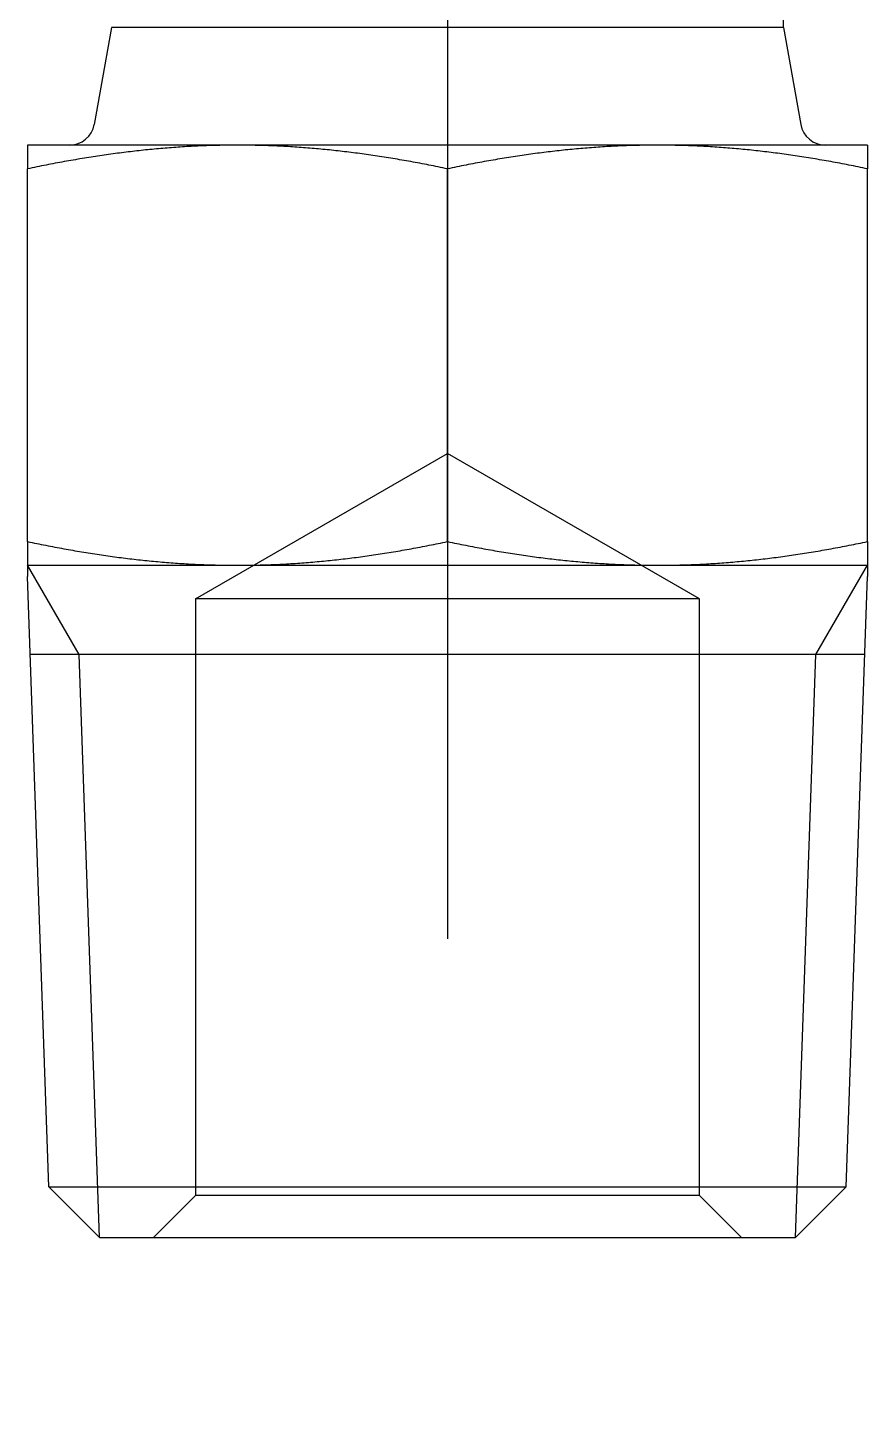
# Model space of a CAD drawing. Extents: x -6.6 to 49.4, y -19.1 to 35.3.
# Drawn here: x 35.94 to 45.94, y -2 to 14.4 of the extents above; entities that cross this region are included whole.
import ezdxf

# ---------------------------------------------------------------- set-up
doc = ezdxf.new("R2010")
doc.units = 0
doc.linetypes.add('CENTER', pattern=[50.8, 31.75, -6.35, 6.35, -6.35])
doc.linetypes.add('DASHED', pattern=[19.05, 12.7, -6.35])
doc.layers.get('0').update_dxf_attribs({"linetype": 'CONTINUOUS'})
doc.layers.add('CENTER', color=1, linetype='CENTER')

msp = doc.modelspace()

# ---------------------------------------------------------------- linework, layer by layer
at = {"color": 7, "linetype": 'CONTINUOUS'}
for p, q in [((44.93527, 14.4), (44.93527, 16.9)), ((36.93527, 14.4), (36.729424, 13.247263)), ((44.93527, 14.4), (36.93527, 14.4)), ((44.93527, 14.4), (45.141116, 13.247263)), ((38.43527, 13), (35.93527, 13)), ((35.93527, 13), (35.93527, 12.718468)), ((43.43527, 13), (38.43527, 13)), ((45.93527, 13), (43.43527, 13)), ((45.93527, 13), (45.93527, 12.718468)), ((35.93527, 8.281532), (35.93527, 12.718468)), ((40.93527, 8.281532), (40.93527, 12.718468)), ((45.93527, 8.281532), (45.93527, 12.718468)), ((35.93527, 8.281532), (35.93527, 8)), ((45.93527, 8.281532), (45.93527, 8)), ((35.93527, 8), (35.93527, 7.86453)), ((35.93527, 8), (38.43527, 8)), ((38.43527, 8), (43.43527, 8)), ((43.43527, 8), (45.93527, 8)), ((45.93527, 8), (45.93527, 7.86453)), ((36.188882, 0.602023), (35.93527, 7.86453)), ((45.681657, 0.602023), (45.93527, 7.86453)), ((45.902901, 6.937614), (35.967638, 6.937614)), ((36.188882, 0.602023), (45.681657, 0.602023)), ((36.188882, 0.602023), (36.790905, 0)), ((45.681657, 0.602023), (45.079634, 0)), ((36.790905, 0), (45.079634, 0))]:
    msp.add_line(p, q, dxfattribs=at)
at = {"color": 3, "linetype": 'DASHED'}
for p, q in [((37.935263, 7.599733), (40.935263, 9.331783)), ((43.935263, 7.599733), (40.935263, 9.331783)), ((43.935263, 7.599733), (37.935263, 7.599733)), ((37.935263, 7.599733), (37.935263, 0.499733)), ((43.935263, 0.499733), (43.935263, 7.599733)), ((37.935263, 0.499733), (37.435263, -0.000267)), ((43.935263, 0.499733), (37.935263, 0.499733)), ((44.435263, -0.000267), (43.935263, 0.499733))]:
    msp.add_line(p, q, dxfattribs=at)
at = {"color": 3, "linetype": 'CONTINUOUS'}
for p, q in [((36.548638, 6.937614), (35.93527, 8)), ((45.321901, 6.937614), (45.93527, 8)), ((36.790905, 0), (36.548638, 6.937614)), ((45.079634, 0), (45.321901, 6.937614))]:
    msp.add_line(p, q, dxfattribs=at)
at = {"color": 7}
for points in [[(38.4353, 13, 0), (38.4086, 13, 0), (38.382, 12.9999, 0), (38.3554, 12.9997, 0), (38.3289, 12.9995, 0), (38.3024, 12.9991, 0), (38.276, 12.9988, 0), (38.2496, 12.9983, 0), (38.2232, 12.9978, 0), (38.1969, 12.9972, 0), (38.1706, 12.9966, 0), (38.1444, 12.9959, 0), (38.1182, 12.9951, 0), (38.092, 12.9943, 0), (38.0659, 12.9934, 0), (38.0398, 12.9924, 0), (38.0137, 12.9914, 0), (37.9876, 12.9903, 0), (37.9616, 12.9891, 0), (37.9356, 12.9879, 0), (37.9096, 12.9866, 0), (37.8837, 12.9853, 0), (37.8577, 12.9839, 0), (37.8318, 12.9824, 0), (37.8059, 12.9809, 0), (37.78, 12.9793, 0), (37.7542, 12.9776, 0), (37.7283, 12.9759, 0), (37.7025, 12.9741, 0), (37.6767, 12.9723, 0), (37.6508, 12.9704, 0), (37.625, 12.9684, 0), (37.5992, 12.9664, 0), (37.5734, 12.9643, 0), (37.5476, 12.9622, 0), (37.5218, 12.9599, 0), (37.4961, 12.9577, 0), (37.4703, 12.9554, 0), (37.4445, 12.953, 0), (37.4187, 12.9505, 0), (37.3929, 12.948, 0), (37.3671, 12.9454, 0), (37.3413, 12.9428, 0), (37.3155, 12.9401, 0), (37.2897, 12.9374, 0), (37.2639, 12.9346, 0), (37.238, 12.9317, 0), (37.2122, 12.9288, 0), (37.1863, 12.9258, 0), (37.1604, 12.9228, 0), (37.1346, 12.9197, 0), (37.1087, 12.9165, 0), (37.0827, 12.9133, 0), (37.0568, 12.91, 0), (37.0308, 12.9067, 0), (37.0049, 12.9033, 0), (36.9789, 12.8998, 0), (36.9528, 12.8963, 0), (36.9268, 12.8927, 0), (36.9007, 12.8891, 0), (36.8746, 12.8854, 0), (36.8485, 12.8817, 0), (36.8223, 12.8778, 0), (36.7961, 12.874, 0), (36.7699, 12.87, 0), (36.7437, 12.8661, 0), (36.7174, 12.862, 0), (36.6911, 12.8579, 0), (36.6647, 12.8537, 0), (36.6383, 12.8495, 0), (36.6119, 12.8452, 0), (36.5854, 12.8409, 0), (36.5589, 12.8365, 0), (36.5323, 12.832, 0), (36.5057, 12.8275, 0), (36.4791, 12.8229, 0), (36.4524, 12.8183, 0), (36.4257, 12.8136, 0), (36.3989, 12.8088, 0), (36.3721, 12.804, 0), (36.3452, 12.7991, 0), (36.3183, 12.7942, 0), (36.2913, 12.7891, 0), (36.2643, 12.7841, 0), (36.2372, 12.779, 0), (36.21, 12.7738, 0), (36.1828, 12.7685, 0), (36.1556, 12.7632, 0), (36.1283, 12.7578, 0), (36.1009, 12.7524, 0), (36.0734, 12.7469, 0), (36.0459, 12.7413, 0), (36.0184, 12.7357, 0), (35.9907, 12.73, 0), (35.963, 12.7243, 0), (35.9353, 12.7185, 0)], [(40.9353, 12.7185, 0), (40.9075, 12.7243, 0), (40.8798, 12.73, 0), (40.8522, 12.7357, 0), (40.8246, 12.7413, 0), (40.7971, 12.7469, 0), (40.7697, 12.7524, 0), (40.7423, 12.7578, 0), (40.715, 12.7632, 0), (40.6877, 12.7685, 0), (40.6605, 12.7738, 0), (40.6334, 12.779, 0), (40.6063, 12.7841, 0), (40.5792, 12.7891, 0), (40.5523, 12.7942, 0), (40.5253, 12.7991, 0), (40.4985, 12.804, 0), (40.4716, 12.8088, 0), (40.4448, 12.8136, 0), (40.4181, 12.8183, 0), (40.3914, 12.8229, 0), (40.3648, 12.8275, 0), (40.3382, 12.832, 0), (40.3116, 12.8365, 0), (40.2851, 12.8409, 0), (40.2587, 12.8452, 0), (40.2322, 12.8495, 0), (40.2058, 12.8537, 0), (40.1795, 12.8579, 0), (40.1532, 12.862, 0), (40.1269, 12.8661, 0), (40.1006, 12.87, 0), (40.0744, 12.874, 0), (40.0482, 12.8778, 0), (40.0221, 12.8817, 0), (39.9959, 12.8854, 0), (39.9698, 12.8891, 0), (39.9438, 12.8927, 0), (39.9177, 12.8963, 0), (39.8917, 12.8998, 0), (39.8657, 12.9033, 0), (39.8397, 12.9067, 0), (39.8137, 12.91, 0), (39.7878, 12.9133, 0), (39.7619, 12.9165, 0), (39.736, 12.9197, 0), (39.7101, 12.9228, 0), (39.6842, 12.9258, 0), (39.6584, 12.9288, 0), (39.6325, 12.9317, 0), (39.6067, 12.9346, 0), (39.5809, 12.9374, 0), (39.555, 12.9401, 0), (39.5292, 12.9428, 0), (39.5034, 12.9454, 0), (39.4776, 12.948, 0), (39.4519, 12.9505, 0), (39.4261, 12.953, 0), (39.4003, 12.9554, 0), (39.3745, 12.9577, 0), (39.3487, 12.9599, 0), (39.3229, 12.9622, 0), (39.2971, 12.9643, 0), (39.2713, 12.9664, 0), (39.2455, 12.9684, 0), (39.2197, 12.9704, 0), (39.1939, 12.9723, 0), (39.1681, 12.9741, 0), (39.1422, 12.9759, 0), (39.1164, 12.9776, 0), (39.0905, 12.9793, 0), (39.0646, 12.9809, 0), (39.0387, 12.9824, 0), (39.0128, 12.9839, 0), (38.9869, 12.9853, 0), (38.9609, 12.9866, 0), (38.9349, 12.9879, 0), (38.9089, 12.9891, 0), (38.8829, 12.9903, 0), (38.8569, 12.9914, 0), (38.8308, 12.9924, 0), (38.8047, 12.9934, 0), (38.7785, 12.9943, 0), (38.7524, 12.9951, 0), (38.7262, 12.9959, 0), (38.6999, 12.9966, 0), (38.6736, 12.9972, 0), (38.6473, 12.9978, 0), (38.621, 12.9983, 0), (38.5946, 12.9988, 0), (38.5681, 12.9991, 0), (38.5417, 12.9995, 0), (38.5151, 12.9997, 0), (38.4886, 12.9999, 0), (38.4619, 13, 0), (38.4353, 13, 0)], [(43.4353, 13, 0), (43.4086, 13, 0), (43.382, 12.9999, 0), (43.3554, 12.9997, 0), (43.3289, 12.9995, 0), (43.3024, 12.9991, 0), (43.276, 12.9988, 0), (43.2496, 12.9983, 0), (43.2232, 12.9978, 0), (43.1969, 12.9972, 0), (43.1706, 12.9966, 0), (43.1444, 12.9959, 0), (43.1182, 12.9951, 0), (43.092, 12.9943, 0), (43.0659, 12.9934, 0), (43.0398, 12.9924, 0), (43.0137, 12.9914, 0), (42.9876, 12.9903, 0), (42.9616, 12.9891, 0), (42.9356, 12.9879, 0), (42.9096, 12.9866, 0), (42.8837, 12.9853, 0), (42.8577, 12.9839, 0), (42.8318, 12.9824, 0), (42.8059, 12.9809, 0), (42.78, 12.9793, 0), (42.7542, 12.9776, 0), (42.7283, 12.9759, 0), (42.7025, 12.9741, 0), (42.6767, 12.9723, 0), (42.6508, 12.9704, 0), (42.625, 12.9684, 0), (42.5992, 12.9664, 0), (42.5734, 12.9643, 0), (42.5476, 12.9622, 0), (42.5218, 12.9599, 0), (42.4961, 12.9577, 0), (42.4703, 12.9554, 0), (42.4445, 12.953, 0), (42.4187, 12.9505, 0), (42.3929, 12.948, 0), (42.3671, 12.9454, 0), (42.3413, 12.9428, 0), (42.3155, 12.9401, 0), (42.2897, 12.9374, 0), (42.2639, 12.9346, 0), (42.238, 12.9317, 0), (42.2122, 12.9288, 0), (42.1863, 12.9258, 0), (42.1604, 12.9228, 0), (42.1346, 12.9197, 0), (42.1087, 12.9165, 0), (42.0827, 12.9133, 0), (42.0568, 12.91, 0), (42.0308, 12.9067, 0), (42.0049, 12.9033, 0), (41.9789, 12.8998, 0), (41.9528, 12.8963, 0), (41.9268, 12.8927, 0), (41.9007, 12.8891, 0), (41.8746, 12.8854, 0), (41.8485, 12.8817, 0), (41.8223, 12.8778, 0), (41.7961, 12.874, 0), (41.7699, 12.87, 0), (41.7437, 12.8661, 0), (41.7174, 12.862, 0), (41.6911, 12.8579, 0), (41.6647, 12.8537, 0), (41.6383, 12.8495, 0), (41.6119, 12.8452, 0), (41.5854, 12.8409, 0), (41.5589, 12.8365, 0), (41.5323, 12.832, 0), (41.5057, 12.8275, 0), (41.4791, 12.8229, 0), (41.4524, 12.8183, 0), (41.4257, 12.8136, 0), (41.3989, 12.8088, 0), (41.3721, 12.804, 0), (41.3452, 12.7991, 0), (41.3183, 12.7942, 0), (41.2913, 12.7891, 0), (41.2643, 12.7841, 0), (41.2372, 12.779, 0), (41.21, 12.7738, 0), (41.1828, 12.7685, 0), (41.1556, 12.7632, 0), (41.1283, 12.7578, 0), (41.1009, 12.7524, 0), (41.0734, 12.7469, 0), (41.0459, 12.7413, 0), (41.0184, 12.7357, 0), (40.9907, 12.73, 0), (40.963, 12.7243, 0), (40.9353, 12.7185, 0)], [(45.9353, 12.7185, 0), (45.9075, 12.7243, 0), (45.8798, 12.73, 0), (45.8522, 12.7357, 0), (45.8246, 12.7413, 0), (45.7971, 12.7469, 0), (45.7697, 12.7524, 0), (45.7423, 12.7578, 0), (45.715, 12.7632, 0), (45.6877, 12.7685, 0), (45.6605, 12.7738, 0), (45.6334, 12.779, 0), (45.6063, 12.7841, 0), (45.5792, 12.7891, 0), (45.5523, 12.7942, 0), (45.5253, 12.7991, 0), (45.4985, 12.804, 0), (45.4716, 12.8088, 0), (45.4448, 12.8136, 0), (45.4181, 12.8183, 0), (45.3914, 12.8229, 0), (45.3648, 12.8275, 0), (45.3382, 12.832, 0), (45.3116, 12.8365, 0), (45.2851, 12.8409, 0), (45.2587, 12.8452, 0), (45.2322, 12.8495, 0), (45.2058, 12.8537, 0), (45.1795, 12.8579, 0), (45.1532, 12.862, 0), (45.1269, 12.8661, 0), (45.1006, 12.87, 0), (45.0744, 12.874, 0), (45.0482, 12.8778, 0), (45.0221, 12.8817, 0), (44.9959, 12.8854, 0), (44.9698, 12.8891, 0), (44.9438, 12.8927, 0), (44.9177, 12.8963, 0), (44.8917, 12.8998, 0), (44.8657, 12.9033, 0), (44.8397, 12.9067, 0), (44.8137, 12.91, 0), (44.7878, 12.9133, 0), (44.7619, 12.9165, 0), (44.736, 12.9197, 0), (44.7101, 12.9228, 0), (44.6842, 12.9258, 0), (44.6584, 12.9288, 0), (44.6325, 12.9317, 0), (44.6067, 12.9346, 0), (44.5809, 12.9374, 0), (44.555, 12.9401, 0), (44.5292, 12.9428, 0), (44.5034, 12.9454, 0), (44.4776, 12.948, 0), (44.4519, 12.9505, 0), (44.4261, 12.953, 0), (44.4003, 12.9554, 0), (44.3745, 12.9577, 0), (44.3487, 12.9599, 0), (44.3229, 12.9622, 0), (44.2971, 12.9643, 0), (44.2713, 12.9664, 0), (44.2455, 12.9684, 0), (44.2197, 12.9704, 0), (44.1939, 12.9723, 0), (44.1681, 12.9741, 0), (44.1422, 12.9759, 0), (44.1164, 12.9776, 0), (44.0905, 12.9793, 0), (44.0646, 12.9809, 0), (44.0387, 12.9824, 0), (44.0128, 12.9839, 0), (43.9869, 12.9853, 0), (43.9609, 12.9866, 0), (43.9349, 12.9879, 0), (43.9089, 12.9891, 0), (43.8829, 12.9903, 0), (43.8569, 12.9914, 0), (43.8308, 12.9924, 0), (43.8047, 12.9934, 0), (43.7785, 12.9943, 0), (43.7524, 12.9951, 0), (43.7262, 12.9959, 0), (43.6999, 12.9966, 0), (43.6736, 12.9972, 0), (43.6473, 12.9978, 0), (43.621, 12.9983, 0), (43.5946, 12.9988, 0), (43.5681, 12.9991, 0), (43.5417, 12.9995, 0), (43.5151, 12.9997, 0), (43.4886, 12.9999, 0), (43.4619, 13, 0), (43.4353, 13, 0)], [(35.9353, 8.28153, 0), (35.9627, 8.2758, 0), (35.99, 8.27013, 0), (36.0172, 8.26452, 0), (36.0445, 8.25897, 0), (36.0716, 8.25348, 0), (36.0987, 8.24804, 0), (36.1258, 8.24267, 0), (36.1528, 8.23735, 0), (36.1797, 8.23209, 0), (36.2066, 8.2269, 0), (36.2335, 8.22176, 0), (36.2603, 8.21667, 0), (36.287, 8.21165, 0), (36.3138, 8.20669, 0), (36.3404, 8.20178, 0), (36.3671, 8.19693, 0), (36.3936, 8.19214, 0), (36.4202, 8.1874, 0), (36.4467, 8.18273, 0), (36.4732, 8.17811, 0), (36.4996, 8.17355, 0), (36.526, 8.16905, 0), (36.5524, 8.16461, 0), (36.5787, 8.16022, 0), (36.605, 8.15589, 0), (36.6313, 8.15162, 0), (36.6575, 8.1474, 0), (36.6837, 8.14325, 0), (36.7099, 8.13915, 0), (36.7361, 8.1351, 0), (36.7622, 8.13112, 0), (36.7883, 8.12719, 0), (36.8144, 8.12332, 0), (36.8404, 8.11951, 0), (36.8665, 8.11576, 0), (36.8925, 8.11206, 0), (36.9185, 8.10842, 0), (36.9445, 8.10484, 0), (36.9704, 8.10131, 0), (36.9964, 8.09785, 0), (37.0223, 8.09444, 0), (37.0482, 8.09109, 0), (37.0741, 8.0878, 0), (37.1, 8.08456, 0), (37.1259, 8.08138, 0), (37.1518, 8.07826, 0), (37.1776, 8.0752, 0), (37.2035, 8.0722, 0), (37.2294, 8.06926, 0), (37.2552, 8.06637, 0), (37.2811, 8.06354, 0), (37.3069, 8.06077, 0), (37.3327, 8.05806, 0), (37.3586, 8.05541, 0), (37.3844, 8.05282, 0), (37.4103, 8.05029, 0), (37.4362, 8.04782, 0), (37.462, 8.0454, 0), (37.4879, 8.04305, 0), (37.5138, 8.04075, 0), (37.5397, 8.03852, 0), (37.5656, 8.03634, 0), (37.5915, 8.03423, 0), (37.6174, 8.03218, 0), (37.6433, 8.03019, 0), (37.6693, 8.02825, 0), (37.6953, 8.02638, 0), (37.7212, 8.02458, 0), (37.7473, 8.02283, 0), (37.7733, 8.02114, 0), (37.7993, 8.01952, 0), (37.8254, 8.01796, 0), (37.8515, 8.01646, 0), (37.8777, 8.01503, 0), (37.9038, 8.01366, 0), (37.93, 8.01235, 0), (37.9562, 8.0111, 0), (37.9825, 8.00992, 0), (38.0088, 8.00881, 0), (38.0351, 8.00776, 0), (38.0614, 8.00677, 0), (38.0878, 8.00585, 0), (38.1143, 8.00499, 0), (38.1408, 8.0042, 0), (38.1673, 8.00348, 0), (38.1939, 8.00283, 0), (38.2205, 8.00224, 0), (38.2471, 8.00172, 0), (38.2738, 8.00126, 0), (38.3006, 8.00088, 0), (38.3274, 8.00056, 0), (38.3543, 8.00032, 0), (38.3812, 8.00014, 0), (38.4082, 8.00004, 0), (38.4353, 8, 0)], [(38.4353, 8, 0), (38.4623, 8.00004, 0), (38.4893, 8.00014, 0), (38.5162, 8.00032, 0), (38.5431, 8.00056, 0), (38.5699, 8.00088, 0), (38.5967, 8.00126, 0), (38.6234, 8.00172, 0), (38.6501, 8.00224, 0), (38.6767, 8.00283, 0), (38.7033, 8.00348, 0), (38.7298, 8.0042, 0), (38.7563, 8.00499, 0), (38.7827, 8.00585, 0), (38.8091, 8.00677, 0), (38.8355, 8.00776, 0), (38.8618, 8.00881, 0), (38.8881, 8.00992, 0), (38.9143, 8.0111, 0), (38.9405, 8.01235, 0), (38.9667, 8.01366, 0), (38.9929, 8.01503, 0), (39.019, 8.01646, 0), (39.0451, 8.01796, 0), (39.0712, 8.01952, 0), (39.0973, 8.02114, 0), (39.1233, 8.02283, 0), (39.1493, 8.02458, 0), (39.1753, 8.02638, 0), (39.2013, 8.02825, 0), (39.2272, 8.03019, 0), (39.2532, 8.03218, 0), (39.2791, 8.03423, 0), (39.305, 8.03634, 0), (39.3309, 8.03852, 0), (39.3568, 8.04075, 0), (39.3827, 8.04305, 0), (39.4085, 8.0454, 0), (39.4344, 8.04782, 0), (39.4602, 8.05029, 0), (39.4861, 8.05282, 0), (39.5119, 8.05541, 0), (39.5378, 8.05806, 0), (39.5636, 8.06077, 0), (39.5895, 8.06354, 0), (39.6153, 8.06637, 0), (39.6412, 8.06926, 0), (39.667, 8.0722, 0), (39.6929, 8.0752, 0), (39.7188, 8.07826, 0), (39.7446, 8.08138, 0), (39.7705, 8.08456, 0), (39.7964, 8.0878, 0), (39.8223, 8.09109, 0), (39.8483, 8.09444, 0), (39.8742, 8.09785, 0), (39.9001, 8.10131, 0), (39.9261, 8.10484, 0), (39.9521, 8.10842, 0), (39.9781, 8.11206, 0), (40.0041, 8.11576, 0), (40.0301, 8.11951, 0), (40.0562, 8.12332, 0), (40.0822, 8.12719, 0), (40.1084, 8.13112, 0), (40.1345, 8.1351, 0), (40.1606, 8.13915, 0), (40.1868, 8.14325, 0), (40.213, 8.1474, 0), (40.2393, 8.15162, 0), (40.2655, 8.15589, 0), (40.2918, 8.16022, 0), (40.3182, 8.16461, 0), (40.3445, 8.16905, 0), (40.3709, 8.17355, 0), (40.3974, 8.17811, 0), (40.4238, 8.18273, 0), (40.4503, 8.1874, 0), (40.4769, 8.19214, 0), (40.5035, 8.19693, 0), (40.5301, 8.20178, 0), (40.5568, 8.20669, 0), (40.5835, 8.21165, 0), (40.6103, 8.21667, 0), (40.6371, 8.22176, 0), (40.6639, 8.2269, 0), (40.6908, 8.23209, 0), (40.7178, 8.23735, 0), (40.7448, 8.24267, 0), (40.7718, 8.24804, 0), (40.7989, 8.25348, 0), (40.8261, 8.25897, 0), (40.8533, 8.26452, 0), (40.8806, 8.27013, 0), (40.9079, 8.2758, 0), (40.9353, 8.28153, 0)], [(40.9353, 8.28153, 0), (40.9627, 8.2758, 0), (40.99, 8.27013, 0), (41.0172, 8.26452, 0), (41.0445, 8.25897, 0), (41.0716, 8.25348, 0), (41.0987, 8.24804, 0), (41.1258, 8.24267, 0), (41.1528, 8.23735, 0), (41.1797, 8.23209, 0), (41.2066, 8.2269, 0), (41.2335, 8.22176, 0), (41.2603, 8.21667, 0), (41.287, 8.21165, 0), (41.3138, 8.20669, 0), (41.3404, 8.20178, 0), (41.3671, 8.19693, 0), (41.3936, 8.19214, 0), (41.4202, 8.1874, 0), (41.4467, 8.18273, 0), (41.4732, 8.17811, 0), (41.4996, 8.17355, 0), (41.526, 8.16905, 0), (41.5524, 8.16461, 0), (41.5787, 8.16022, 0), (41.605, 8.15589, 0), (41.6313, 8.15162, 0), (41.6575, 8.1474, 0), (41.6837, 8.14325, 0), (41.7099, 8.13915, 0), (41.7361, 8.1351, 0), (41.7622, 8.13112, 0), (41.7883, 8.12719, 0), (41.8144, 8.12332, 0), (41.8404, 8.11951, 0), (41.8665, 8.11576, 0), (41.8925, 8.11206, 0), (41.9185, 8.10842, 0), (41.9445, 8.10484, 0), (41.9704, 8.10131, 0), (41.9964, 8.09785, 0), (42.0223, 8.09444, 0), (42.0482, 8.09109, 0), (42.0741, 8.0878, 0), (42.1, 8.08456, 0), (42.1259, 8.08138, 0), (42.1518, 8.07826, 0), (42.1776, 8.0752, 0), (42.2035, 8.0722, 0), (42.2294, 8.06926, 0), (42.2552, 8.06637, 0), (42.2811, 8.06354, 0), (42.3069, 8.06077, 0), (42.3327, 8.05806, 0), (42.3586, 8.05541, 0), (42.3844, 8.05282, 0), (42.4103, 8.05029, 0), (42.4362, 8.04782, 0), (42.462, 8.0454, 0), (42.4879, 8.04305, 0), (42.5138, 8.04075, 0), (42.5397, 8.03852, 0), (42.5656, 8.03634, 0), (42.5915, 8.03423, 0), (42.6174, 8.03218, 0), (42.6433, 8.03019, 0), (42.6693, 8.02825, 0), (42.6953, 8.02638, 0), (42.7212, 8.02458, 0), (42.7473, 8.02283, 0), (42.7733, 8.02114, 0), (42.7993, 8.01952, 0), (42.8254, 8.01796, 0), (42.8515, 8.01646, 0), (42.8777, 8.01503, 0), (42.9038, 8.01366, 0), (42.93, 8.01235, 0), (42.9562, 8.0111, 0), (42.9825, 8.00992, 0), (43.0088, 8.00881, 0), (43.0351, 8.00776, 0), (43.0614, 8.00677, 0), (43.0878, 8.00585, 0), (43.1143, 8.00499, 0), (43.1408, 8.0042, 0), (43.1673, 8.00348, 0), (43.1939, 8.00283, 0), (43.2205, 8.00224, 0), (43.2471, 8.00172, 0), (43.2738, 8.00126, 0), (43.3006, 8.00088, 0), (43.3274, 8.00056, 0), (43.3543, 8.00032, 0), (43.3812, 8.00014, 0), (43.4082, 8.00004, 0), (43.4353, 8, 0)], [(43.4353, 8, 0), (43.4623, 8.00004, 0), (43.4893, 8.00014, 0), (43.5162, 8.00032, 0), (43.5431, 8.00056, 0), (43.5699, 8.00088, 0), (43.5967, 8.00126, 0), (43.6234, 8.00172, 0), (43.6501, 8.00224, 0), (43.6767, 8.00283, 0), (43.7033, 8.00348, 0), (43.7298, 8.0042, 0), (43.7563, 8.00499, 0), (43.7827, 8.00585, 0), (43.8091, 8.00677, 0), (43.8355, 8.00776, 0), (43.8618, 8.00881, 0), (43.8881, 8.00992, 0), (43.9143, 8.0111, 0), (43.9405, 8.01235, 0), (43.9667, 8.01366, 0), (43.9929, 8.01503, 0), (44.019, 8.01646, 0), (44.0451, 8.01796, 0), (44.0712, 8.01952, 0), (44.0973, 8.02114, 0), (44.1233, 8.02283, 0), (44.1493, 8.02458, 0), (44.1753, 8.02638, 0), (44.2013, 8.02825, 0), (44.2272, 8.03019, 0), (44.2532, 8.03218, 0), (44.2791, 8.03423, 0), (44.305, 8.03634, 0), (44.3309, 8.03852, 0), (44.3568, 8.04075, 0), (44.3827, 8.04305, 0), (44.4085, 8.0454, 0), (44.4344, 8.04782, 0), (44.4602, 8.05029, 0), (44.4861, 8.05282, 0), (44.5119, 8.05541, 0), (44.5378, 8.05806, 0), (44.5636, 8.06077, 0), (44.5895, 8.06354, 0), (44.6153, 8.06637, 0), (44.6412, 8.06926, 0), (44.667, 8.0722, 0), (44.6929, 8.0752, 0), (44.7188, 8.07826, 0), (44.7446, 8.08138, 0), (44.7705, 8.08456, 0), (44.7964, 8.0878, 0), (44.8223, 8.09109, 0), (44.8483, 8.09444, 0), (44.8742, 8.09785, 0), (44.9001, 8.10131, 0), (44.9261, 8.10484, 0), (44.9521, 8.10842, 0), (44.9781, 8.11206, 0), (45.0041, 8.11576, 0), (45.0301, 8.11951, 0), (45.0562, 8.12332, 0), (45.0822, 8.12719, 0), (45.1084, 8.13112, 0), (45.1345, 8.1351, 0), (45.1606, 8.13915, 0), (45.1868, 8.14325, 0), (45.213, 8.1474, 0), (45.2393, 8.15162, 0), (45.2655, 8.15589, 0), (45.2918, 8.16022, 0), (45.3182, 8.16461, 0), (45.3445, 8.16905, 0), (45.3709, 8.17355, 0), (45.3974, 8.17811, 0), (45.4238, 8.18273, 0), (45.4503, 8.1874, 0), (45.4769, 8.19214, 0), (45.5035, 8.19693, 0), (45.5301, 8.20178, 0), (45.5568, 8.20669, 0), (45.5835, 8.21165, 0), (45.6103, 8.21667, 0), (45.6371, 8.22176, 0), (45.6639, 8.2269, 0), (45.6908, 8.23209, 0), (45.7178, 8.23735, 0), (45.7448, 8.24267, 0), (45.7718, 8.24804, 0), (45.7989, 8.25348, 0), (45.8261, 8.25897, 0), (45.8533, 8.26452, 0), (45.8806, 8.27013, 0), (45.9079, 8.2758, 0), (45.9353, 8.28153, 0)]]:
    msp.add_polyline3d(points, dxfattribs=at)
at = {"color": 7, "linetype": 'CONTINUOUS'}
for centre, start, end in [((36.434096, 13.3), 270, 349.8753283), ((45.436444, 13.3), 190.1246717, 270)]:
    msp.add_arc(centre, 0.3, start, end, dxfattribs=at)
at = {"layer": 'CENTER', "color": 1, "linetype": 'CENTER'}
msp.add_line((40.93527, 35.304953), (40.93527, -2), dxfattribs=at)

doc.saveas('drawing.dxf')
